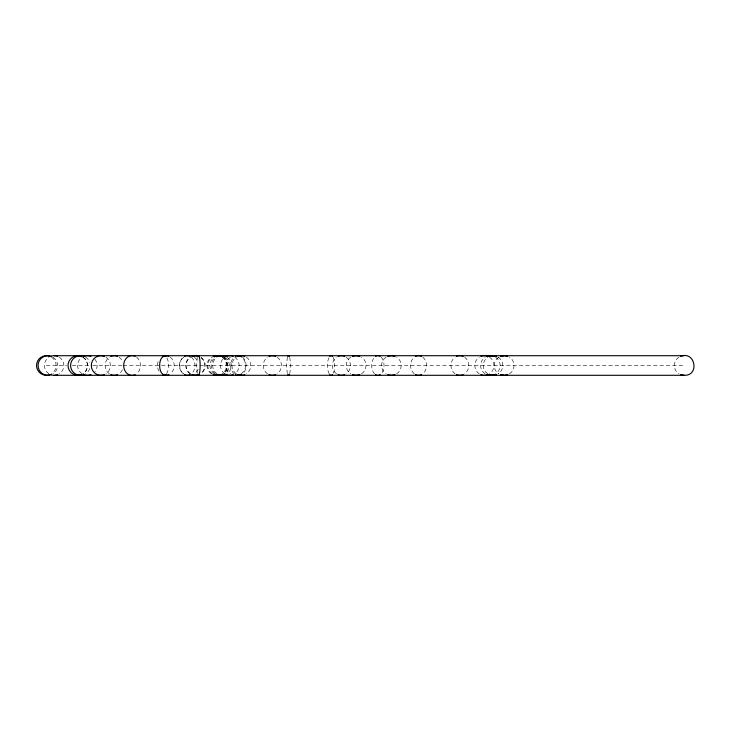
<?xml version="1.0" encoding="UTF-8"?>
<svg xmlns="http://www.w3.org/2000/svg" width="731" height="731" viewBox="0 0 731 731"><rect width="100%" height="100%" fill="white"/><g stroke="black" fill="none" stroke-linecap="round" stroke-linejoin="round"><path stroke-width="0.55" stroke-dasharray="3.65 2.74" d="M287.393 357.231L286.36 365.5L287.393 373.769M289.759 373.769L290.783 365.5L289.759 357.231M198.192 369.109L196.63 371.741L194.336 373.769M166.604 373.769C169.354 368.808 169.354 362.192 166.604 357.231M183.828 357.231C177.843 360.685 177.843 370.315 183.828 373.769M386.096 357.231C380.093 360.666 380.093 370.334 386.096 373.769M396.631 373.769C402.644 370.334 402.644 360.666 396.631 357.231M230.493 357.231C224.472 360.657 224.472 370.343 230.493 373.769M241.075 373.769C247.096 370.343 247.096 360.657 241.075 357.231M350.798 357.231C344.73 360.639 344.73 370.361 350.798 373.769M361.443 373.769C367.51 370.361 367.51 360.639 361.443 357.231M498.807 357.231C492.749 360.639 492.749 370.361 498.807 373.769M509.452 373.769C515.51 370.361 515.51 360.639 509.452 357.231M678.989 357.231C672.849 360.602 672.849 370.398 678.989 373.769M46.355 365.5L66.667 365.5M72.205 365.5L91.759 365.5M92.682 365.5L122.04 365.5M123.137 365.5L684.38 365.5M194.336 357.231L196.63 359.259L198.192 361.891M136.633 357.176A9.942 8.379 -90 0 1 136.633 373.824M197.397 373.477A9.987 1.7 -90 0 1 197.397 357.523M224.81 373.769A9.795 9.348 90 0 1 224.81 357.231M234.825 357.231A9.795 9.348 90 0 1 234.825 373.769M201.199 357.578A9.795 9.75 -90 0 1 201.199 373.422M190.243 373.769A9.795 9.75 -90 0 1 190.243 357.231M212.301 373.788A9.85 9.832 90 0 1 212.301 357.212M222.928 357.212A9.85 9.832 90 0 1 222.928 373.788M200.943 357.55A9.887 9.329 -90 0 1 200.943 373.45M190.334 373.806A9.887 9.329 -90 0 1 190.334 357.194M85.655 357.221A9.814 9.805 90 0 1 89.712 362.475M89.712 368.525A9.814 9.805 90 0 1 85.655 373.779M94.929 359.259A9.805 9.805 0 0 1 94.929 371.741M82.119 373.769A9.805 9.805 0 0 1 82.119 357.231M105.986 357.221A9.814 9.54 -90 0 1 105.986 373.779M191.449 357.231A9.795 7.639 -90 0 1 191.449 373.769M183.253 373.769A9.795 7.639 -90 0 1 183.253 357.231M223.96 357.231A9.795 8.142 90 0 1 223.96 373.769M215.243 373.769A9.795 8.142 -90 0 1 215.243 357.231M170.314 357.231A9.795 8.37 -90 0 1 170.314 373.769M159.047 371.257A9.795 8.37 -90 0 1 159.047 359.743M119.071 357.221A9.823 9.092 -90 0 1 122.415 361.342M122.415 369.658A9.823 9.092 -90 0 1 119.071 373.779M109.294 373.779A9.823 9.092 -90 0 1 109.294 357.221M51.599 357.231A9.795 9.795 0 0 1 51.599 373.769M53.08 357.221A9.814 9.759 -90 0 1 53.08 373.779M83.096 357.231A9.795 9.549 90 0 1 83.096 373.769M48.931 373.769A9.805 9.731 90 0 1 48.931 357.231M59.366 357.231A9.805 9.731 90 0 1 59.366 373.769M82.968 357.231A9.805 9.722 -90 0 1 82.968 373.769M336.534 373.769A9.795 9.037 90 0 1 336.534 357.231M346.22 357.231A9.795 9.037 90 0 1 346.22 373.769M498.304 357.231A9.805 9.795 -90 0 1 498.304 373.769M487.796 373.769A9.805 9.795 -90 0 1 487.796 357.231M485.137 373.769A9.795 9.777 90 0 1 485.137 357.231M495.627 357.231A9.795 9.777 90 0 1 495.627 373.769M455.047 373.779A9.823 8.927 90 0 1 455.047 357.221M464.66 357.221A9.823 8.927 90 0 1 464.66 373.779M479.244 373.779A9.823 9.604 90 0 1 479.244 357.221M489.578 357.221A9.823 9.604 90 0 1 489.578 373.779M422.829 357.221A9.814 7.968 -90 0 1 422.829 373.779M414.276 373.779A9.814 7.968 -90 0 1 414.276 357.221M329.142 373.779A9.823 3.637 90 0 1 329.142 357.221M333.062 357.221A9.823 3.637 90 0 1 333.062 373.779M374.51 373.806A9.887 6.186 90 0 1 374.51 357.194M381.226 357.194A9.887 6.186 90 0 1 381.226 373.806M224.837 357.221A9.805 9.741 -90 0 1 224.837 373.779M214.411 373.779A9.805 9.741 -90 0 1 214.411 357.221M236.259 373.779A9.814 9.43 90 0 1 236.259 357.221M246.402 357.221A9.814 9.43 90 0 1 246.402 373.779M222.041 357.212A9.832 9.805 -90 0 1 222.041 373.788M211.469 373.788A9.832 9.805 -90 0 1 211.469 357.212M242.601 357.185A9.914 7.739 -90 0 1 242.601 373.815M234.158 373.815A9.914 7.739 -90 0 1 234.158 357.185M267.445 373.769A9.795 9.11 90 0 1 267.445 357.231M277.213 357.231A9.795 9.11 90 0 1 277.213 373.769M216.97 373.788A9.832 9.311 90 0 1 216.97 357.212M227.003 357.212A9.832 9.311 90 0 1 227.003 373.788"/><path stroke-width="1.1" d="M287.758 356.39L288.571 355.705L289.385 356.39M289.385 374.61L288.571 375.295L287.758 374.61M165.882 374.61C157.567 376.776 157.567 354.224 165.882 356.39M387.741 356.39L391.368 355.705L394.987 356.39M394.987 374.61L391.368 375.295L387.741 374.61M500.47 356.39L504.134 355.705L507.789 356.39M507.789 374.61L504.134 375.295L500.47 374.61M352.461 356.39L356.125 355.705L359.78 356.39M359.78 374.61L356.125 375.295L352.461 374.61M680.68 356.39C694.943 350.323 700.006 375.734 684.38 375.295L54.149 375.295M502.453 355.723L503.659 355.723M503.659 375.277L502.453 375.277M54.149 355.705L684.38 355.705M684.38 375.295L680.68 374.61M135.208 374.711A9.942 8.379 -90 0 1 123.667 365.5A9.942 8.379 -90 0 1 135.208 356.289M197.781 356.262A9.987 1.7 -90 0 1 200.13 365.5A9.987 1.7 -90 0 1 197.781 374.738M233.262 374.61A9.795 9.348 90 0 1 226.372 374.61M226.372 356.39A9.795 9.348 90 0 1 233.262 356.39M199.051 356.39A9.795 9.75 -90 0 0 191.878 356.39A9.887 9.329 -90 0 1 198.887 356.335M199.051 374.61A9.795 9.75 -90 0 1 191.878 374.61A9.887 9.329 -90 0 0 198.887 374.665M221.265 374.647A9.85 9.832 90 0 1 213.955 374.647M213.955 356.353A9.85 9.832 90 0 1 221.265 356.353M84.01 374.619A9.814 9.805 90 0 1 70.578 365.5A9.814 9.805 90 0 1 84.01 356.381M104.378 374.619A9.814 9.54 -90 0 1 91.311 365.5A9.814 9.54 -90 0 1 104.378 356.381M90.982 374.61A9.805 9.805 0 0 1 83.763 374.61M83.763 356.39A9.805 9.805 0 0 1 90.982 356.39M184.541 356.39A9.795 7.639 -90 0 1 190.161 356.39M190.161 374.61A9.795 7.639 -90 0 1 184.541 374.61M222.599 356.39A9.795 8.142 90 0 0 219.602 355.705A9.795 8.142 -90 0 0 216.604 356.39M222.599 374.61A9.795 8.142 90 0 1 219.602 375.295A9.795 8.142 -90 0 1 216.604 374.61M216.047 356.381A9.805 9.741 -90 0 1 223.193 356.381M223.193 374.619A9.805 9.741 -90 0 1 216.047 374.619M162.739 356.39A9.795 8.37 -90 0 1 168.907 356.39M168.907 374.61A9.795 8.37 -90 0 1 162.739 374.61M110.82 356.372A9.823 9.092 -90 0 1 117.545 356.372M117.545 374.628A9.823 9.092 -90 0 1 110.82 374.628M49.955 374.61A9.795 9.795 0 0 1 36.55 365.5A9.795 9.795 0 0 1 49.955 356.39M51.444 374.619A9.814 9.759 -90 0 1 38.076 365.5A9.814 9.759 -90 0 1 51.444 356.381M81.497 374.61A9.795 9.549 90 0 1 74.461 374.61M74.461 356.39A9.795 9.549 90 0 1 81.497 356.39M57.74 374.61A9.805 9.731 90 0 1 50.567 374.61M50.567 356.39A9.805 9.731 90 0 1 57.74 356.39M81.342 374.61A9.805 9.722 -90 0 1 68.029 365.5A9.805 9.722 -90 0 1 81.342 356.39M344.712 374.61A9.795 9.037 90 0 1 338.051 374.61M338.051 356.39A9.795 9.037 90 0 1 344.712 356.39M489.441 356.39A9.805 9.795 -90 0 1 496.66 356.39M496.66 374.61A9.805 9.795 -90 0 1 489.441 374.61M493.982 374.61A9.795 9.777 90 0 1 486.782 374.61M486.782 356.39A9.795 9.777 90 0 1 493.982 356.39M487.961 374.628A9.823 9.604 90 0 1 480.852 374.628M480.852 356.372A9.823 9.604 90 0 1 487.961 356.372M415.61 356.381A9.814 7.968 -90 0 1 421.485 356.381M421.485 374.619A9.814 7.968 -90 0 1 415.61 374.619M463.162 374.628A9.823 8.927 90 0 1 456.555 374.628M456.555 356.372A9.823 8.927 90 0 1 463.162 356.372M332.45 374.628A9.823 3.637 90 0 1 329.754 374.628M329.754 356.372A9.823 3.637 90 0 1 332.45 356.372M380.175 374.665A9.887 6.186 90 0 1 375.551 374.665M375.551 356.335A9.887 6.186 90 0 1 380.175 356.335M244.812 374.619A9.814 9.43 90 0 1 237.849 374.619M237.849 356.381A9.814 9.43 90 0 1 244.812 356.381M213.123 356.372A9.832 9.805 -90 0 1 220.387 356.372M220.387 374.628A9.832 9.805 -90 0 1 213.123 374.628M235.473 356.308A9.914 7.739 -90 0 1 241.285 356.308M241.285 374.692A9.914 7.739 -90 0 1 235.473 374.692M275.678 374.61A9.795 9.11 90 0 1 268.971 374.61M268.971 356.39A9.795 9.11 90 0 1 275.678 356.39M225.44 374.637A9.832 9.311 90 0 1 218.542 374.637M218.542 356.362A9.832 9.311 90 0 1 225.44 356.362"/></g></svg>
